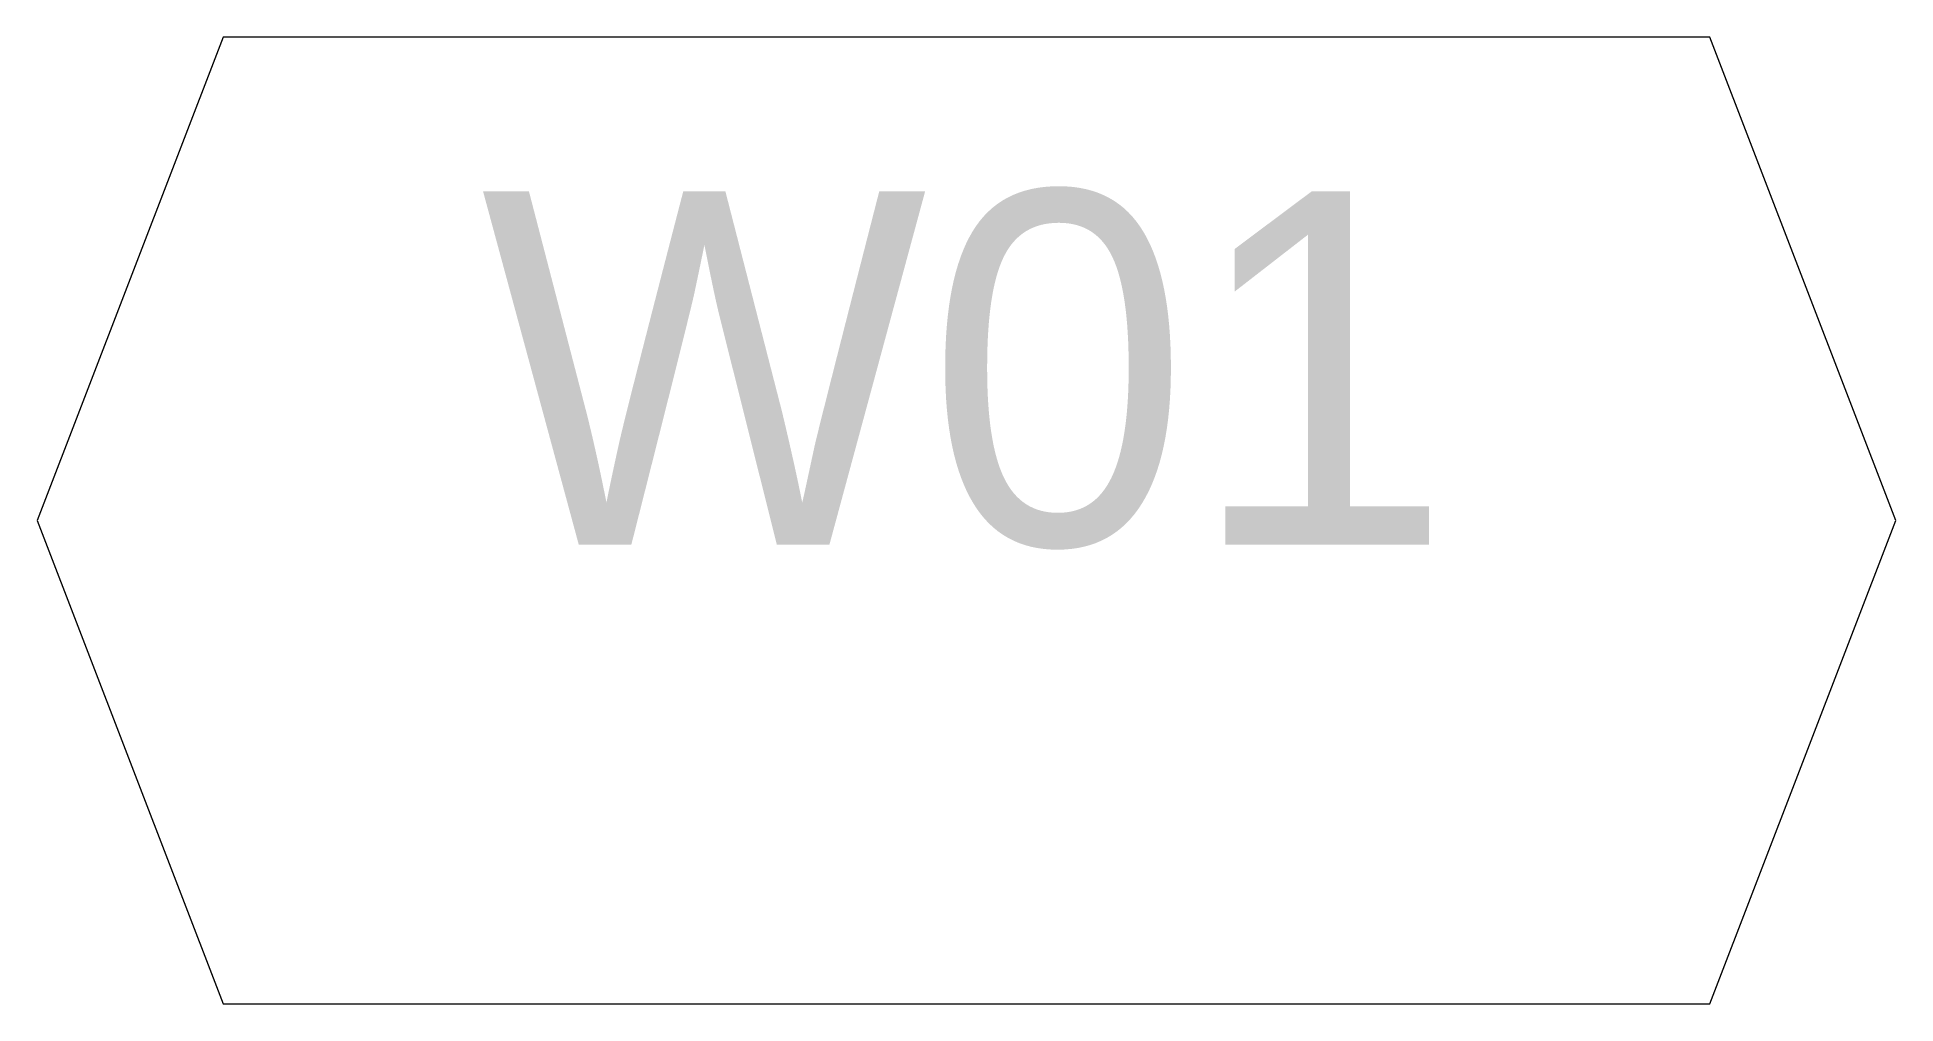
# Model space of a CAD drawing. Header units: millimetres. Extents: x -250 to 250, y -130 to 130.
import ezdxf
from ezdxf.enums import TextEntityAlignment as Align

# ---------------------------------------------------------------- set-up
doc = ezdxf.new("R2010")
doc.units = ezdxf.units.MM
doc.layers.add('A-ANNO-TEXT', color=7, linetype='Continuous', lineweight=13, true_color=0x263b49)

# ---------------------------------------------------------------- blocks, each defined once
blk = doc.blocks.new('204_DOOR_WINDOW_SYMBOLS_WINDOW_TAG')
at = {"layer": 'A-ANNO-TEXT'}
blk.add_lwpolyline([(-200, -130), (200, -130), (250, 0), (200, 130), (-200, 130), (-250, 0)], close=True, dxfattribs=at)
blk.add_text('W01', height=95, dxfattribs=at).set_placement((0, -35), align=Align.BOTTOM_CENTER)

msp = doc.modelspace()

# ---------------------------------------------------------------- block references
msp.add_blockref('204_DOOR_WINDOW_SYMBOLS_WINDOW_TAG', (0, 0))

doc.saveas('drawing.dxf')
